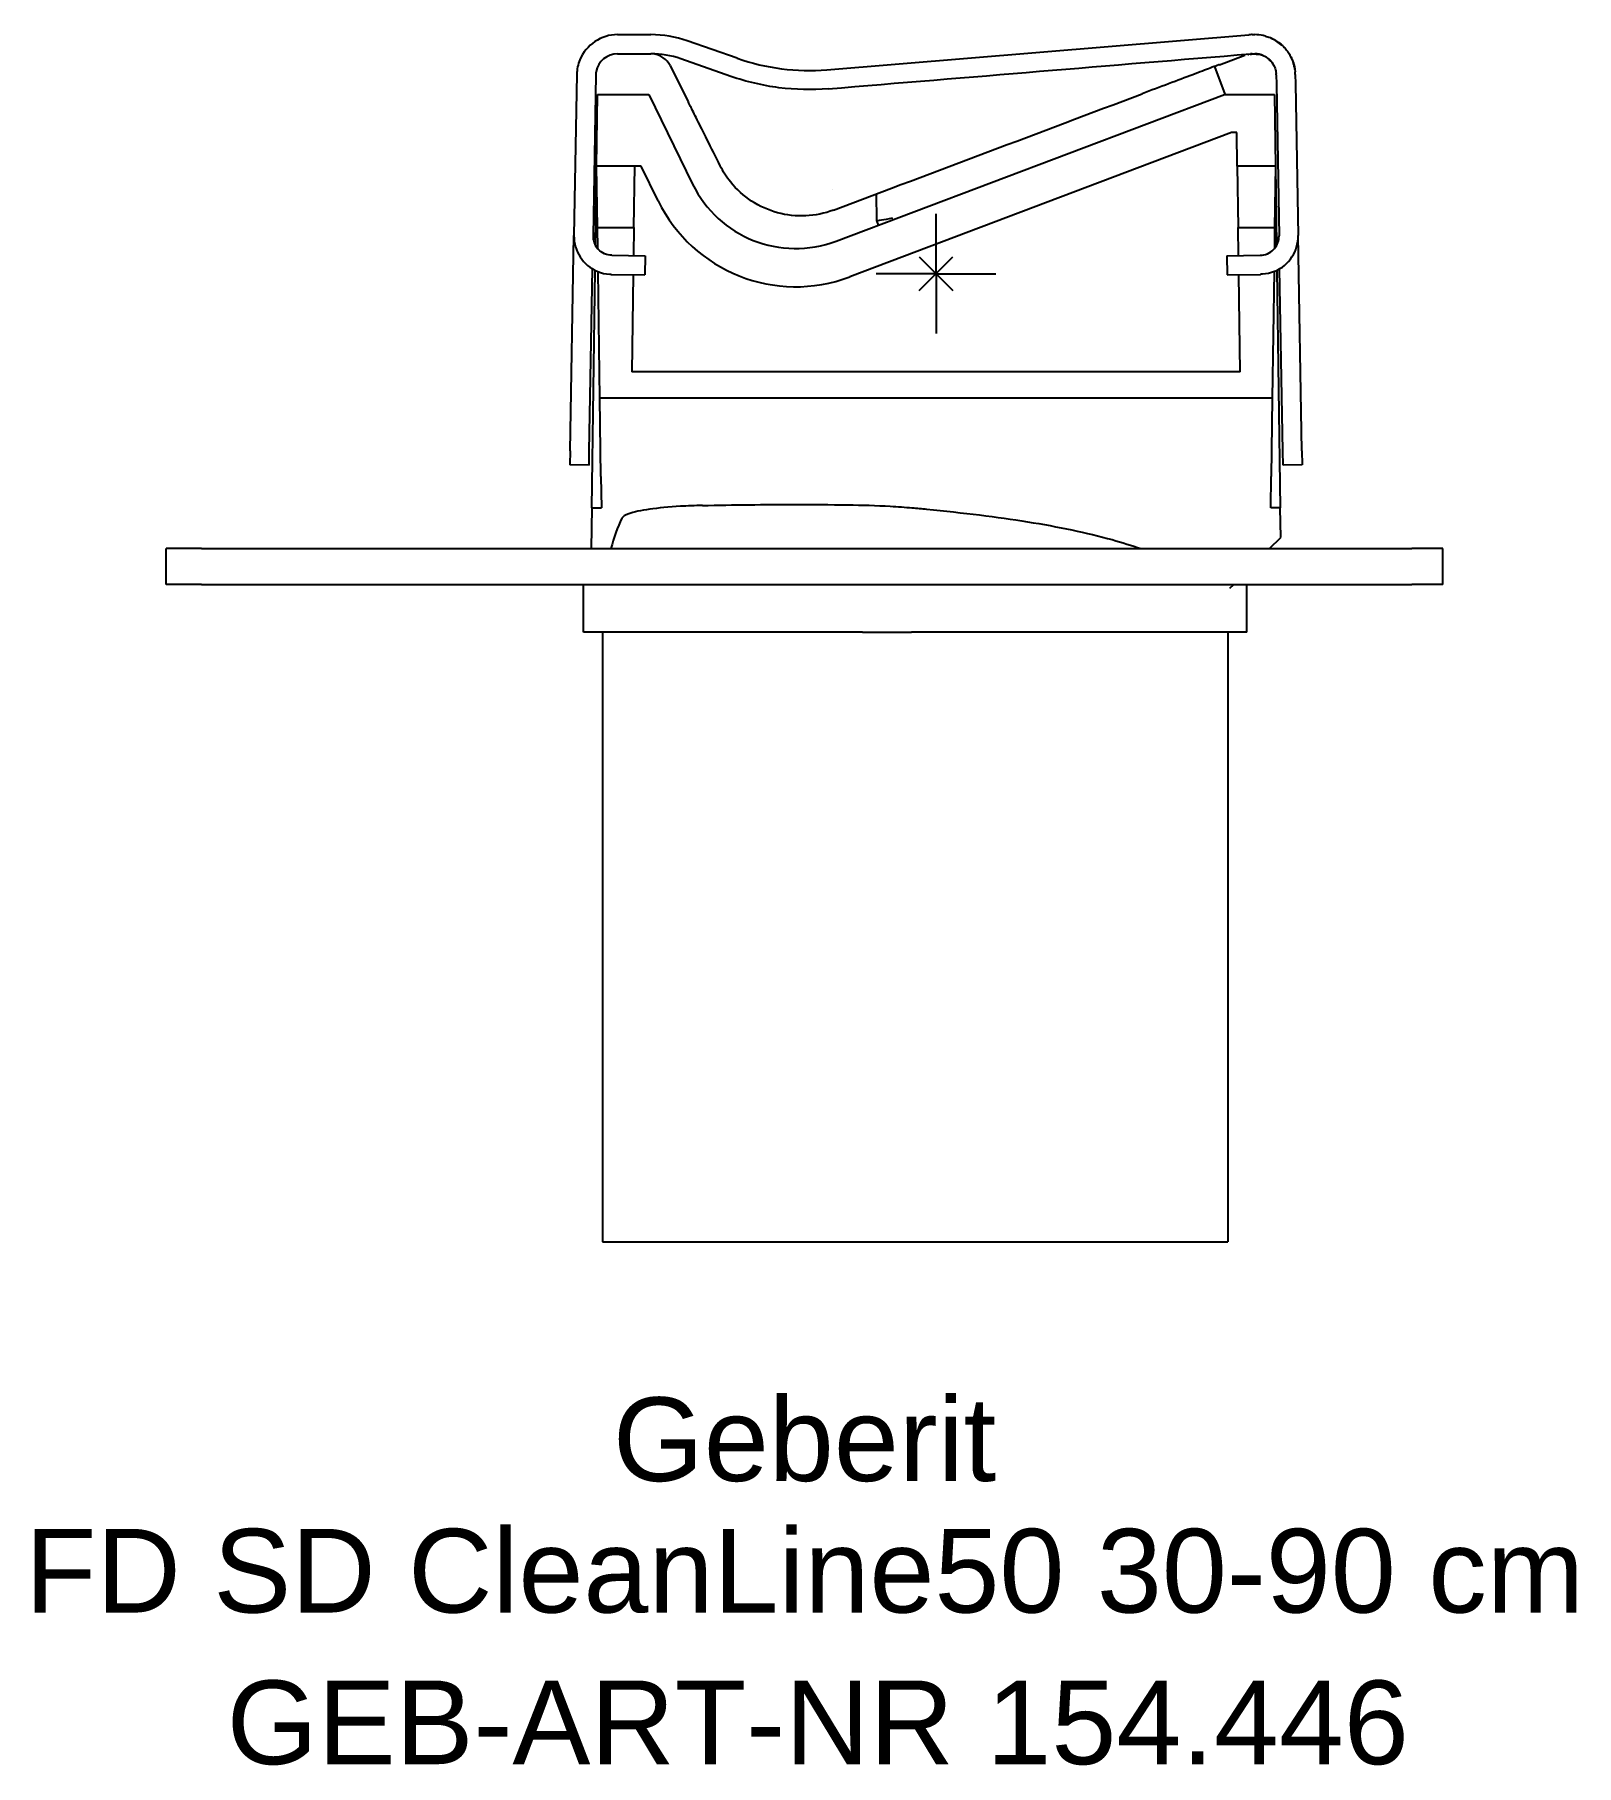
# Model space of a CAD drawing. Header units: millimetres. Extents: x -37.7 to 26.8, y -62.4 to 10.
import ezdxf
from ezdxf.enums import TextEntityAlignment as Align

# ---------------------------------------------------------------- set-up
doc = ezdxf.new("R2010")
doc.units = ezdxf.units.MM
doc.layers.get('0').update_dxf_attribs({"linetype": 'CONTINUOUS'})
for name, color, linetype, lineweight in [('Arbeitspunkt(DIN)', 7, 'CONTINUOUS', 25), ('GEB-ART-NR', 1, 'CONTINUOUS', 18), ('GEB-BEZUG', 2, 'CONTINUOUS', 25), ('GEB-TEXT', 5, 'CONTINUOUS', 18)]:
    doc.layers.add(name, color=color, linetype=linetype, lineweight=lineweight)
doc.layers.add('GEB-KONTUR-A', color=5, linetype='CONTINUOUS')
doc.styles.get("Standard").update_dxf_attribs({"font": 'arial.ttf'})

# ---------------------------------------------------------------- blocks, each defined once
blk = doc.blocks.new('Einfügepunkt')
at = {"layer": 'GEB-BEZUG'}
for p, q in [((-0.707, -0.707), (0.707, 0.707)), ((-0.707, 0.707), (0.707, -0.707))]:
    blk.add_line(p, q, dxfattribs=at)

msp = doc.modelspace()

# ---------------------------------------------------------------- linework, layer by layer
at = {"layer": 'Arbeitspunkt(DIN)', "ltscale": 5}
for q in [(0, 2.5), (-2.5, 0), (0, -2.5), (2.5, 0)]:
    msp.add_line((0, 0), q, dxfattribs=at)
at = {"layer": 'GEB-KONTUR-A', "ltscale": 5}
for p, q in [((-13.329, 10), (-11.929, 10)), ((-8.314, 9.009), (-10.409, 9.742)), ((-4.573, 8.531), (13.089, 9.994)), ((13.229, 10), (13.329, 10)), ((-13.329, 9.2), (-11.929, 9.2)), ((-11.125, 8.703), (-10.364, 7.183)), ((-8.578, 8.254), (-10.673, 8.987)), ((11.852, 8.743), (12.912, 9.142)), ((13.058, 9.172), (13.058, 9.172)), ((13.058, 9.172), (13.058, 9.172)), ((13.094, 9.182), (13.094, 9.182)), ((13.229, 9.2), (13.329, 9.2)), ((-15.029, 8.33), (-15.147, 1.6)), ((-14.229, 8.316), (-14.347, 1.586)), ((12.098, 7.514), (11.661, 8.671)), ((14.229, 8.316), (14.236, 7.924)), ((15.029, 8.33), (15.036, 7.938)), ((-14.2, 4.5), (-14.158, 7.5)), ((-14.158, 7.5), (-12.015, 7.5)), ((-12.015, 7.5), (-10.186, 3.751)), ((-4.176, 1.365), (12.061, 7.5)), ((12.098, 7.514), (12.061, 7.5)), ((12.061, 7.5), (14.158, 7.5)), ((14.158, 7.5), (14.2, 4.5)), ((14.236, 7.924), (14.347, 1.586)), ((15.036, 7.938), (15.147, 1.6)), ((12.354, 5.9), (-3.61, -0.132)), ((12.58, 5.9), (12.354, 5.9)), ((12.6, 4.5), (12.58, 5.9)), ((-14.246, 1.184), (-14.2, 4.5)), ((-14.164, 1.939), (-14.2, 4.5)), ((-12.332, 4.5), (-14.2, 4.5)), ((-12.636, 1.939), (-12.6, 4.5)), ((-11.624, 3.049), (-12.332, 4.5)), ((12.6, 4.5), (12.636, 1.939)), ((14.2, 4.5), (12.6, 4.5)), ((14.2, 4.5), (14.164, 1.939)), ((14.2, 4.5), (14.246, 1.184)), ((-4.325, 3.502), (-4.325, 3.502)), ((-2.472, 2.222), (-2.486, 3.34)), ((-2.402, 2.035), (-2.472, 2.222)), ((-15.304, -7.414), (-15.147, 1.6)), ((-14.152, 1.048), (-14.164, 1.939)), ((-14.164, 1.939), (-12.636, 1.939)), ((-12.636, 1.939), (-12.652, 0.756)), ((12.652, 0.756), (12.636, 1.939)), ((12.636, 1.939), (14.164, 1.939)), ((14.164, 1.939), (14.152, 1.048)), ((15.304, -7.414), (15.147, 1.6)), ((-13.561, 0.772), (-12.161, 0.748)), ((-12.161, 0.748), (-12.175, -0.052)), ((12.161, 0.748), (13.561, 0.772)), ((12.161, 0.748), (12.175, -0.052)), ((-14.504, -7.428), (-14.371, 0.2)), ((-14.4, -9.792), (-14.261, 0.14)), ((-14.064, -5.204), (-14.138, 0.085)), ((14.138, 0.085), (14.064, -5.204)), ((14.261, 0.14), (14.4, -9.792)), ((14.504, -7.428), (14.371, 0.2)), ((-13.575, -0.028), (-12.175, -0.052)), ((-12.663, -0.044), (-12.72, -4.109)), ((12.175, -0.052), (13.575, -0.028)), ((12.72, -4.109), (12.663, -0.044)), ((12.72, -4.109), (-12.72, -4.109)), ((-14.019, -8.481), (-14.064, -5.204)), ((14.064, -5.204), (-14.064, -5.204)), ((14.064, -5.204), (14.019, -8.481)), ((-15.304, -7.414), (-15.314, -8)), ((-14.514, -8.014), (-14.504, -7.428)), ((14.514, -8.014), (14.504, -7.428)), ((15.304, -7.414), (15.314, -8)), ((-14.514, -8.014), (-15.314, -8)), ((-14.019, -8.481), (-14, -9.792)), ((14, -9.792), (14.019, -8.481)), ((15.314, -8), (14.514, -8.014)), ((-14.4, -9.792), (-14.423, -11.5)), ((-14.4, -9.792), (-14, -9.792)), ((14.4, -9.792), (14, -9.792)), ((14.417, -11.034), (14.4, -9.792)), ((-32.2, -13), (-32.2, -11.5)), ((-30.9, -11.5), (-32.2, -11.5)), ((-30.733, -11.5), (-30.9, -11.5)), ((-30.733, -11.5), (-30.486, -11.5)), ((-30.486, -11.5), (-12.257, -11.5)), ((-12.257, -11.5), (-5.936, -11.5)), ((-5.936, -11.5), (-5.064, -11.5)), ((-5.064, -11.5), (1.257, -11.5)), ((1.257, -11.5), (19.486, -11.5)), ((13.951, -11.5), (14.417, -11.034)), ((19.486, -11.5), (19.733, -11.5)), ((19.733, -11.5), (19.9, -11.5)), ((21.2, -11.5), (19.9, -11.5)), ((21.2, -13), (21.2, -11.5)), ((-30.9, -13), (-32.2, -13)), ((-30.733, -13), (-30.9, -13)), ((-30.733, -13), (-30.486, -13)), ((-30.486, -13), (-12.257, -13)), ((-14.75, -15), (-14.75, -13)), ((-12.257, -13), (-5.936, -13)), ((-5.936, -13), (-5.064, -13)), ((-5.064, -13), (1.257, -13)), ((1.257, -13), (19.486, -13)), ((12.293, -13.158), (12.451, -13)), ((13, -15), (13, -13)), ((19.486, -13), (19.733, -13)), ((19.733, -13), (19.9, -13)), ((21.2, -13), (19.9, -13)), ((-13.953, -15), (-14.75, -15)), ((-9.705, -15), (-13.953, -15)), ((-13.95, -15), (-13.95, -40.5)), ((-3.075, -15), (-9.705, -15)), ((-3.075, -15), (-1.024, -15)), ((13, -15), (-1.024, -15)), ((12.2, -15), (12.2, -40.5)), ((-13.95, -40.5), (-13.143, -40.5)), ((-13.143, -40.5), (-9.775, -40.5)), ((-9.775, -40.5), (-3.686, -40.5)), ((-3.686, -40.5), (-1.007, -40.5)), ((-1.007, -40.5), (12.2, -40.5))]:
    msp.add_line(p, q, dxfattribs=at)
for centre, radius, start, end in [((-11.929, 5.396), 4.604, 70.72083, 90), ((13.329, 8.298), 1.702, 77.95998, 89.99446), ((-11.929, 5.396), 3.804, 70.72077, 90.00002), ((-5.321, 17.564), 9.063, 250.72084, 274.73436), ((13.329, 8.3), 1.7, 14.52528, 18.67849), ((13.327, 8.3), 1.702, 8.14904, 14.51722), ((13.329, 8.3), 1.7, 1.00021, 5.05384), ((-5.872, 5.855), 4.8, 206, 290.7), ((-5.872, 5.855), 6.4, 206, 290.7), ((-13.547, 1.572), 1.6, 179, 246.97569), ((-13.547, 1.572), 0.8, 179, 220.40962), ((13.547, 1.572), 0.8, 319.59038, 1), ((13.547, 1.572), 1.6, 293.02431, 1)]:
    msp.add_arc(centre, radius, start, end, dxfattribs=at)
for centre, major_axis, ratio, start_param, end_param in [((13.207, 8.724), (-1.47, -0.078), 0.865976, 4.678185, 4.746607), ((13.224, 8.725), (-1.472, -0.017), 0.86602, 4.698882, 4.725871), ((13.43, 8.713), (-1.431, 0.348), 0.86598, 4.679243, 4.745535), ((-11.915, 8.301), (0.001, 0.892), 0.992712, 5.18095, 5.299985), ((13.201, 8.842), (-0.567, -0.03), 0.630008, 4.665384, 4.7594), ((13.223, 8.843), (-0.567, -0.007), 0.630097, 4.693841, 4.730933), ((13.425, 8.693), (-0.649, 0.158), 0.741713, 4.673693, 4.751083), ((13.871, 8.329), (-0.03, 0.567), 0.629962, 4.656265, 4.768512), ((-1.724, 2.363), (-0.748, -0.141), 0.019477, 6.283185, 7.743969)]:
    msp.add_ellipse(centre, major_axis=major_axis, ratio=ratio, start_param=start_param, end_param=end_param, dxfattribs=at)
for points, degree, knots in [([(-13.329, 10), (-13.996, 10), (-14.643, 9.568), (-14.899, 8.952), (-14.981, 8.755), (-15.025, 8.543), (-15.029, 8.33)], 3, [0, 0, 0, 0, 2.829575, 2.829575, 2.829575, 3.734296, 3.734296, 3.734296, 3.734296]), ([(13.779, 9.939), (13.846, 9.921), (13.911, 9.899), (13.975, 9.873), (14.037, 9.847), (14.098, 9.818), (14.157, 9.785), (14.218, 9.751), (14.277, 9.713), (14.333, 9.672), (14.39, 9.631), (14.444, 9.586), (14.494, 9.538), (14.545, 9.491), (14.592, 9.44), (14.636, 9.387), (14.678, 9.337), (14.717, 9.284), (14.753, 9.229), (14.789, 9.174), (14.822, 9.117), (14.851, 9.058), (14.88, 8.999), (14.906, 8.938), (14.929, 8.876), (14.932, 8.867), (14.935, 8.858), (14.938, 8.849), (14.982, 8.72), (15.011, 8.585), (15.023, 8.45)], 3, [0, 0, 0, 0, 0.296501, 0.296501, 0.296501, 0.586263, 0.586263, 0.586263, 0.886134, 0.886134, 0.886134, 1.186004, 1.186004, 1.186004, 1.482497, 1.482497, 1.482497, 1.764909, 1.764909, 1.764909, 2.047478, 2.047478, 2.047478, 2.330437, 2.330437, 2.330437, 2.371977, 2.371977, 2.371977, 2.956982, 2.956982, 2.956982, 2.956982]), ([(-13.329, 9.2), (-13.75, 9.2), (-14.145, 8.868), (-14.216, 8.454), (-14.224, 8.408), (-14.228, 8.362), (-14.229, 8.316)], 3, [0, 0, 0, 0, 2.690989, 2.690989, 2.690989, 2.987935, 2.987935, 2.987935, 2.987935]), ([(-11.178, 8.795), (-11.178, 8.795), (-11.178, 8.795), (-11.178, 8.795), (-11.178, 8.795), (-11.178, 8.795), (-11.178, 8.795), (-11.178, 8.795), (-11.178, 8.795), (-11.178, 8.795), (-11.178, 8.795), (-11.178, 8.795), (-11.178, 8.795), (-11.178, 8.795), (-11.178, 8.795), (-11.178, 8.795), (-11.178, 8.795), (-11.178, 8.795), (-11.178, 8.795), (-11.178, 8.795), (-11.178, 8.795), (-11.178, 8.795), (-11.178, 8.795), (-11.178, 8.795)], 3, [6.14899, 6.14899, 6.14899, 6.14899, 7.179612, 7.179612, 11.244774, 11.244774, 16.766648, 16.766648, 21.19448, 21.19448, 25.457166, 25.457166, 28.839569, 28.839569, 34.359799, 34.359799, 39.870964, 39.870964, 45.669363, 45.669363, 52.539339, 52.539339, 60.822965, 60.822965, 60.822965, 60.822965]), ([(-4.507, 7.734), (-1.563, 7.978), (1.38, 8.222), (7.268, 8.709), (10.211, 8.953), (13.155, 9.197)], 3, [0, 0, 0, 0, 0.886133, 0.886133, 1.772265, 1.772265, 1.772265, 1.772265]), ([(11.852, 8.743), (11.852, 8.743), (11.82, 8.731), (11.755, 8.706), (11.691, 8.682), (11.594, 8.646), (11.469, 8.599), (11.282, 8.528), (11.034, 8.434), (10.737, 8.323), (10.438, 8.21), (10.095, 8.081), (9.729, 7.943), (9.369, 7.807), (8.994, 7.666), (8.623, 7.526)], 3, [0, 0, 0, 0, 0.080605, 0.080605, 0.080605, 0.1614653, 0.1614653, 0.1614653, 0.282165, 0.282165, 0.282165, 0.4040429, 0.4040429, 0.4040429, 0.5237491, 0.5237491, 0.5237491, 0.5237491]), ([(11.852, 8.743), (11.852, 8.743), (11.852, 8.743), (11.852, 8.743), (11.852, 8.743), (11.852, 8.743), (11.852, 8.743), (11.852, 8.743), (11.852, 8.743), (11.852, 8.743), (11.852, 8.743), (11.852, 8.743), (11.852, 8.743), (11.852, 8.743), (11.852, 8.743), (11.852, 8.743), (11.852, 8.743), (11.852, 8.743), (11.852, 8.743), (11.852, 8.743), (11.852, 8.743), (11.852, 8.743), (11.852, 8.743), (11.852, 8.743), (11.852, 8.743), (11.852, 8.743), (11.852, 8.743), (11.852, 8.743), (11.852, 8.743), (11.852, 8.743), (11.852, 8.743), (11.852, 8.743), (11.852, 8.743), (11.852, 8.743), (11.852, 8.743), (11.852, 8.743), (11.852, 8.743), (11.852, 8.743), (11.852, 8.743), (11.852, 8.743), (11.852, 8.743), (11.852, 8.743), (11.852, 8.743), (11.852, 8.743), (11.852, 8.743), (11.852, 8.743), (11.852, 8.743), (11.852, 8.743), (11.852, 8.743), (11.852, 8.743), (11.852, 8.743), (11.852, 8.743), (11.852, 8.743), (11.852, 8.743), (11.852, 8.743), (11.852, 8.743), (11.852, 8.743), (11.852, 8.743), (11.852, 8.743), (11.852, 8.743), (11.852, 8.743), (11.852, 8.743), (11.852, 8.743), (11.852, 8.743), (11.852, 8.743), (11.852, 8.743), (11.852, 8.743), (11.852, 8.743), (11.852, 8.743), (11.852, 8.743), (11.852, 8.743), (11.852, 8.743), (11.852, 8.743), (11.852, 8.743), (11.852, 8.743), (11.852, 8.743), (11.852, 8.743), (11.852, 8.743), (11.852, 8.743), (11.852, 8.743), (11.852, 8.743), (11.852, 8.743), (11.852, 8.743), (11.852, 8.743), (11.852, 8.743), (11.852, 8.743), (11.852, 8.743), (11.852, 8.743), (11.852, 8.743), (11.852, 8.743), (11.852, 8.743), (11.852, 8.743), (11.852, 8.743), (11.852, 8.743), (11.852, 8.743), (11.852, 8.743), (11.852, 8.743), (11.852, 8.743), (11.852, 8.743), (11.852, 8.743)], 3, [7.320795, 7.320795, 7.320795, 7.320795, 8.239175, 8.239175, 8.239175, 12.682355, 12.682355, 12.682355, 17.841943, 17.841943, 17.841943, 26.544544, 26.544544, 26.544544, 28.83957, 28.83957, 28.83957, 34.35979, 34.35979, 34.35979, 39.870949, 39.870949, 39.870949, 45.669343, 45.669343, 45.669343, 52.53934, 52.53934, 52.53934, 61.687443, 61.687443, 61.687443, 73.569505, 73.569505, 73.569505, 77.495036, 77.495036, 77.495036, 80.840725, 80.840725, 80.840725, 83.970016, 83.970016, 83.970016, 84.186413, 84.186413, 84.186413, 87.094258, 87.094258, 87.094258, 89.764838, 89.764838, 89.764838, 92.25579, 92.25579, 92.25579, 94.602769, 94.602769, 94.602769, 96.8081, 96.8081, 96.8081, 98.89289, 98.89289, 98.89289, 100.905603, 100.905603, 100.905603, 102.82672, 102.82672, 102.82672, 106.831466, 106.831466, 106.831466, 108.486949, 108.486949, 108.486949, 110.108275, 110.108275, 110.108275, 111.223438, 111.223438, 111.223438, 112.762249, 112.762249, 112.762249, 114.303371, 114.303371, 114.303371, 115.931854, 115.931854, 115.931854, 117.49786, 117.49786, 117.49786, 119.157581, 119.157581, 119.157581, 120.817303, 120.817303, 120.817303, 120.817303]), ([(13.139, 9.185), (13.15, 9.185), (13.162, 9.186), (13.173, 9.187), (13.222, 9.191), (13.268, 9.195), (13.296, 9.198), (13.315, 9.199), (13.329, 9.2)], 5, [228.926182, 228.926182, 228.926182, 228.926182, 228.926182, 228.926182, 274.416125, 274.416125, 274.416125, 417.865318, 417.865318, 417.865318, 417.865318, 417.865318, 417.865318]), ([(13.281, 9.196), (13.309, 9.193), (13.346, 9.191), (13.387, 9.189), (13.415, 9.187), (13.442, 9.186), (13.464, 9.185), (13.485, 9.183), (13.501, 9.182), (13.513, 9.181), (13.515, 9.181), (13.516, 9.18), (13.517, 9.18)], 3, [178.686329, 178.686329, 178.686329, 178.686329, 274.416125, 274.416125, 274.416125, 342.177283, 342.177283, 342.177283, 410.129795, 410.129795, 410.129795, 417.865303, 417.865303, 417.865303, 417.865303]), ([(13.281, 9.196), (13.309, 9.193), (13.346, 9.191), (13.387, 9.189), (13.415, 9.187), (13.442, 9.186), (13.464, 9.185), (13.485, 9.183), (13.501, 9.182), (13.513, 9.181), (13.515, 9.181), (13.516, 9.18), (13.517, 9.18)], 3, [178.686329, 178.686329, 178.686329, 178.686329, 274.416125, 274.416125, 274.416125, 342.177283, 342.177283, 342.177283, 410.129795, 410.129795, 410.129795, 417.865303, 417.865303, 417.865303, 417.865303]), ([(13.517, 9.18), (13.486, 9.187), (13.455, 9.192), (13.393, 9.198), (13.361, 9.2), (13.329, 9.2)], 3, [-0.01890511, -0.01890511, -0.01890511, -0.01890511, -0.00945255, -0.00945255, 0, 0, 0, 0]), ([(13.567, 9.168), (13.599, 9.159), (13.63, 9.149), (13.661, 9.137), (13.694, 9.124), (13.726, 9.109), (13.757, 9.092), (13.789, 9.074), (13.82, 9.055), (13.85, 9.034), (13.882, 9.011), (13.912, 8.987), (13.941, 8.961), (13.942, 8.959), (13.944, 8.957), (13.946, 8.956), (13.974, 8.929), (14.001, 8.901), (14.025, 8.871), (14.049, 8.842), (14.072, 8.811), (14.092, 8.778), (14.112, 8.747), (14.129, 8.714), (14.145, 8.68), (14.16, 8.648), (14.173, 8.615), (14.184, 8.581), (14.194, 8.55), (14.203, 8.518), (14.21, 8.486), (14.217, 8.454), (14.222, 8.421), (14.225, 8.389), (14.225, 8.385), (14.226, 8.382), (14.226, 8.379)], 3, [0, 0, 0, 0, 0.215487, 0.215487, 0.215487, 0.444971, 0.444971, 0.444971, 0.684277, 0.684277, 0.684277, 0.938233, 0.938233, 0.938233, 0.953639, 0.953639, 0.953639, 1.207138, 1.207138, 1.207138, 1.457122, 1.457122, 1.457122, 1.70068, 1.70068, 1.70068, 1.932405, 1.932405, 1.932405, 2.145531, 2.145531, 2.145531, 2.360834, 2.360834, 2.360834, 2.381257, 2.381257, 2.381257, 2.381257]), ([(-4.507, 7.734), (-5.194, 7.677), (-5.886, 7.693), (-7.253, 7.867), (-7.922, 8.024), (-8.578, 8.254)], 3, [-0.4172516, -0.4172516, -0.4172516, -0.4172516, -0.2084795, -0.2084795, -0.000001, -0.000001, -0.000001, -0.000001]), ([(-4.291, 2.66), (-2.139, 3.471), (0.014, 4.282), (4.318, 5.904), (6.471, 6.715), (8.623, 7.526)], 3, [0, 0, 0, 0, 0.694489, 0.694489, 1.388978, 1.388978, 1.388978, 1.388978]), ([(-9.029, 4.515), (-9.223, 4.903), (-9.407, 5.271), (-9.574, 5.604), (-9.733, 5.922), (-9.874, 6.204), (-9.991, 6.438), (-10.113, 6.681), (-10.207, 6.869), (-10.27, 6.996), (-10.332, 7.12), (-10.364, 7.183), (-10.364, 7.183)], 3, [0.0000098, 0.0000098, 0.0000098, 0.0000098, 0.134732, 0.134732, 0.134732, 0.2638489, 0.2638489, 0.2638489, 0.3975705, 0.3975705, 0.3975705, 0.5285139, 0.5285139, 0.5285139, 0.5285139]), ([(-8.594, 3.837), (-8.68, 3.944), (-8.759, 4.054), (-8.904, 4.281), (-8.97, 4.398), (-9.029, 4.515)], 3, [-0.08168731, -0.08168731, -0.08168731, -0.08168731, -0.04084281, -0.04084281, -0.00000317, -0.00000317, -0.00000317, -0.00000317]), ([(-4.291, 2.66), (-4.664, 2.52), (-5.056, 2.439), (-5.85, 2.401), (-6.248, 2.445), (-7.016, 2.655), (-7.381, 2.82), (-8.048, 3.257), (-8.345, 3.526), (-8.594, 3.837)], 3, [-0.4799841, -0.4799841, -0.4799841, -0.4799841, -0.359993, -0.359993, -0.2399904, -0.2399904, -0.1199789, -0.1199789, -0.0000011, -0.0000011, -0.0000011, -0.0000011]), ([(-13.561, 0.772), (-13.658, 0.774), (-13.764, 0.794), (-13.96, 0.878), (-14.05, 0.941), (-14.133, 1.027), (-14.145, 1.04), (-14.156, 1.053)], 3, [-0.37361137, -0.37361137, -0.37361137, -0.37361137, -0.34308808, -0.34308808, -0.3125648, -0.3125648, -0.30736692, -0.30736692, -0.30736692, -0.30736692]), ([(13.561, 0.772), (13.658, 0.774), (13.764, 0.794), (13.96, 0.878), (14.05, 0.941), (14.133, 1.027), (14.145, 1.04), (14.156, 1.053)], 3, [0.13039077, 0.13039077, 0.13039077, 0.13039077, 0.16091406, 0.16091406, 0.19143734, 0.19143734, 0.19663522, 0.19663522, 0.19663522, 0.19663522]), ([(-14.173, 0.099), (-14.166, 0.096), (-14.159, 0.093), (-13.997, 0.028), (-13.823, -0.013), (-13.626, -0.026), (-13.6, -0.027), (-13.575, -0.028)], 3, [-0.81704087, -0.81704087, -0.81704087, -0.81704087, -0.81476784, -0.81476784, -0.76478751, -0.76478751, -0.75719194, -0.75719194, -0.75719194, -0.75719194]), ([(14.173, 0.099), (14.166, 0.096), (14.159, 0.093), (13.997, 0.028), (13.823, -0.013), (13.626, -0.026), (13.6, -0.027), (13.575, -0.028)], 3, [0.18384113, 0.18384113, 0.18384113, 0.18384113, 0.18611415, 0.18611415, 0.23609449, 0.23609449, 0.24369005, 0.24369005, 0.24369005, 0.24369005]), ([(-9.775, -9.695), (-10.082, -9.702), (-10.39, -9.714), (-11.175, -9.758), (-11.623, -9.801), (-12.336, -9.902), (-12.645, -9.968), (-13.013, -10.101), (-13.11, -10.166), (-13.143, -10.23)], 3, [-2.3651469, -2.3651469, -2.3651469, -2.3651469, -2.2754449, -2.2754449, -2.1248834, -2.1248834, -1.9724265, -1.9724265, -1.8506137, -1.8506137, -1.8506137, -1.8506137]), ([(-9.775, -9.695), (-8.47, -9.668), (-7.168, -9.655), (-5.9, -9.655), (-5.171, -9.655), (-4.431, -9.659), (-3.686, -9.668)], 3, [-0.3803318, -0.3803318, -0.3803318, -0.3803318, 0, 0, 0, 0.2186228, 0.2186228, 0.2186228, 0.2186228]), ([(-3.686, -9.668), (-3.093, -9.675), (-2.486, -9.695), (-1.601, -9.745), (-1.295, -9.767), (-1.007, -9.793)], 3, [0.0524826, 0.0524826, 0.0524826, 0.0524826, 0.2264846, 0.2264846, 0.3237672, 0.3237672, 0.3237672, 0.3237672]), ([(-1.007, -9.793), (-0.802, -9.811), (-0.599, -9.83), (1.147, -9.996), (2.565, -10.173), (5.107, -10.582), (6.31, -10.831), (7.79, -11.242), (8.191, -11.368), (8.565, -11.5)], 3, [-7.216004, -7.216004, -7.216004, -7.216004, -7.146457, -7.146457, -6.61257, -6.61257, -6.064307, -6.064307, -5.843761, -5.843761, -5.843761, -5.843761])]:
    msp.add_open_spline(points, degree=degree, knots=knots, dxfattribs=at)
for points in [[(14.475, 9.546), (14.341, 9.667), (14.189, 9.769), (14.025, 9.845)], [(-11.178, 8.795), (-11.341, 9.043), (-11.634, 9.2), (-11.929, 9.2)], [(13.047, 9.169), (13.053, 9.17), (13.059, 9.171), (13.065, 9.172)], [(13.047, 9.169), (13.053, 9.17), (13.059, 9.171), (13.065, 9.172)], [(13.086, 9.175), (13.078, 9.174), (13.071, 9.173), (13.064, 9.172)], [(13.513, 9.179), (13.452, 9.193), (13.391, 9.2), (13.329, 9.2)], [(13.666, 9.129), (13.632, 9.144), (13.598, 9.156), (13.563, 9.166)], [(14.142, 8.686), (14.093, 8.786), (14.024, 8.876), (13.941, 8.952)], [(14.94, 8.844), (14.914, 8.922), (14.881, 8.997), (14.844, 9.07)], [(-13.143, -10.23), (-13.325, -10.604), (-13.477, -11.028), (-13.597, -11.501)]]:
    msp.add_open_spline(points, degree=3, dxfattribs=at)

# ---------------------------------------------------------------- block references
at = {"ltscale": 5}
msp.add_blockref('Einfügepunkt', (0, 0), dxfattribs=at)

# ---------------------------------------------------------------- texts
at = {"layer": 'GEB-ART-NR'}
msp.add_text('GEB-ART-NR 154.446', height=3.5, dxfattribs=at).set_placement((-4.947, -62.343), align=Align.CENTER)
at = {"layer": 'GEB-TEXT'}
for s, p in [('Geberit', (-5.5, -50.5)), ('FD SD CleanLine50 30-90 cm', (-5.5, -56))]:
    msp.add_text(s, height=3.5, dxfattribs=at).set_placement(p, align=Align.CENTER)

doc.saveas('drawing.dxf')
